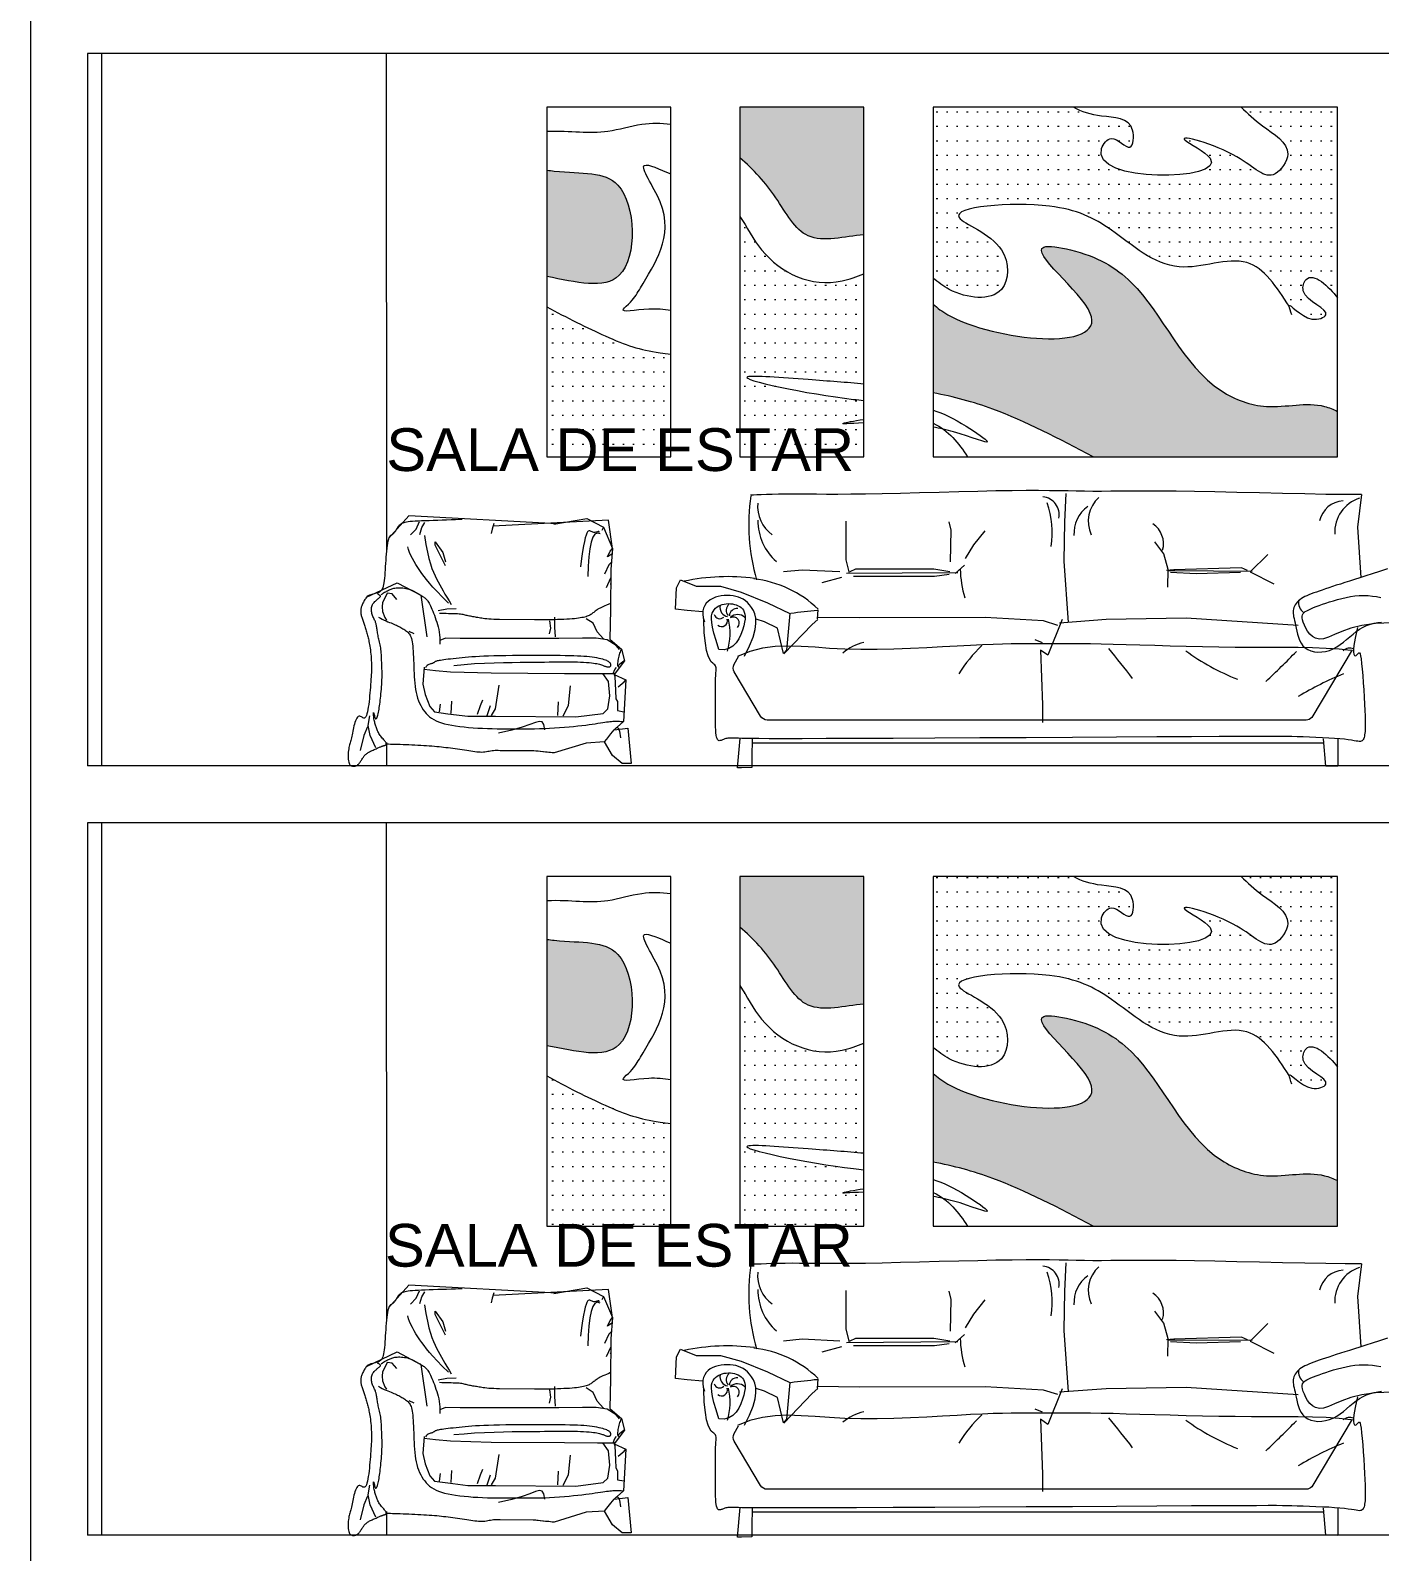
# Model space of a CAD drawing. Header units: metres. Extents: x -2 to 3328848, y -2 to 2725060.
# Drawn here: x 1663732.9 to 1663780.2, y 1363104.2 to 1363157.6 of the extents above; entities that cross this region are included whole.
import ezdxf

# ---------------------------------------------------------------- set-up
doc = ezdxf.new("R2010")
doc.units = ezdxf.units.M
doc.layers.get('0').update_dxf_attribs({"color": 253, "lineweight": 0})
doc.layers.add('8', color=253, linetype='Continuous', lineweight=0)
doc.layers.add('CYAN', color=253, linetype='Continuous', lineweight=0)
doc.styles.get("Standard").update_dxf_attribs({"font": 'arial.ttf'})

# ---------------------------------------------------------------- blocks, each defined once
blk = doc.blocks.new('A$C16C20323')
at = {"layer": '8'}
h = blk.add_hatch(dxfattribs=at)
h.set_pattern_fill('ACAD_ISO07W100,_I', color=256, scale=5, style=2)
h.set_pattern_definition([(180, (75748.876, -16613.22), (0, 25), [2.5, -15])])
edge = h.paths.add_edge_path()
edge.add_spline(control_points=[(3424.1, 1233.6), (3409.2, 1240.7), (3332.8, 1272.2), (3188.7, 1229.9), (2908.1, 1333.8), (2787.7, 1658.2), (2567.6, 1783.9), (2301.1, 1828.8), (2846.5, 1414.3), (2187.9, 1482.1), (2039.1, 1591.4), (2024.4, 1604.7)], knot_values=[7681.411536, 7681.411536, 7681.411536, 7681.411536, 7730.333959, 7930.471944, 8095.639295, 8584.239329, 8822.252447, 8915.511187, 9195.743885, 9688.790728, 9749.9931, 9749.9931, 9749.9931, 9749.9931], degree=3, periodic=0)
edge.add_line((2024.4, 1604.7), (2024.4, 1297.8))
edge.add_spline(control_points=[(2024.4, 1297.8), (2095.4, 1284.5), (2270.3, 1238.2), (2460.8, 1138.2), (2578.3, 1076.5)], knot_values=[0, 0, 0, 0, 238.239604, 621.942775, 621.942775, 621.942775, 621.942775], degree=3, periodic=0)
edge.add_line((2578.3, 1076.5), (3424.1, 1076.5))
edge.add_line((3424.1, 1076.5), (3424.1, 1233.6))
edge = h.paths.add_edge_path()
edge.add_spline(control_points=[(1356.1, 2110.9), (1402.7, 2071.5), (1487.9, 1976.2), (1576.9, 1798.8), (1718.5, 1839), (1784.9, 1844.7)], knot_values=[2122.531058, 2122.531058, 2122.531058, 2122.531058, 2291.073643, 2464.156657, 2654.935237, 2654.935237, 2654.935237, 2654.935237], degree=3, periodic=0)
edge.add_line((1784.9, 1844.7), (1784.9, 2286.3))
edge.add_line((1784.9, 2286.3), (1356.1, 2286.3))
edge.add_line((1356.1, 2286.3), (1356.1, 2110.9))
edge = h.paths.add_edge_path()
edge.add_spline(control_points=[(687.9, 1700), (789.4, 1682.1), (1005.3, 1618.7), (993.3, 2080), (804.7, 2054.7), (696.5, 2067.5), (687.9, 2068.7)], knot_values=[3818.452348, 3818.452348, 3818.452348, 3818.452348, 4073.349248, 4385.63446, 4610.650925, 4630.064469, 4630.064469, 4630.064469, 4630.064469], degree=3, periodic=0)
edge.add_line((687.9, 2068.7), (687.9, 1700))
h = blk.add_hatch(dxfattribs=at)
h.set_pattern_fill('ACAD_ISO07W100,_I', color=256, scale=10, style=2)
h.set_pattern_definition([(180, (75748.876, -16613.22), (0, 50), [5, -30])])
edge = h.paths.add_edge_path()
edge.add_spline(control_points=[(3090.8, 2286.3), (3113, 2264.6), (3164.9, 2213.7), (3285.7, 2149), (3190.3, 2011.6), (3090.6, 2136.2), (2803.6, 2211.9), (3174.7, 2032), (2507, 2020.2), (2645.8, 2203), (2713.2, 2114.1), (2728.5, 2250.4), (2606.2, 2250.3), (2538.5, 2269.8), (2509.9, 2286.3)], knot_values=[0, 0, 0, 0, 97.610779, 228.918247, 310.13105, 454.347741, 644.212084, 752.577621, 1129.994826, 1178.30579, 1248.190508, 1307.545254, 1425.4994, 1527.750201, 1527.750201, 1527.750201, 1527.750201], degree=3, periodic=0)
edge.add_line((2509.9, 2286.3), (2024.4, 2286.3))
edge.add_line((2024.4, 2286.3), (2024.4, 1695.6))
edge.add_spline(control_points=[(2024.4, 1695.6), (2041.1, 1680.6), (2112.8, 1626.9), (2287.2, 1607), (2291.2, 1830.2), (1969.8, 1933.3), (2444.9, 1971.2), (2647.3, 1870.9), (2853.4, 1680.4), (3122.7, 1805.2), (3213.7, 1664), (3256.8, 1597.3)], knot_values=[0, 0, 0, 0, 62.000415, 242.612696, 379.22077, 563.712816, 878.551957, 1108.792192, 1375.233916, 1609.998469, 1820.522377, 1820.522377, 1820.522377, 1820.522377], degree=3, periodic=0)
edge.add_spline(control_points=[(3256.8, 1597.3), (3256.4, 1611), (3318.2, 1532.5), (3428.7, 1579.6), (3287.6, 1618.6), (3323.3, 1732.9), (3394.7, 1665.4), (3424.1, 1626.6)], knot_values=[30.85821, 30.85821, 30.85821, 30.85821, 120.457773, 171.419042, 285.345152, 325.578433, 451.430491, 451.430491, 451.430491, 451.430491], degree=3, periodic=0)
edge.add_line((3424.1, 1626.6), (3424.1, 2286.3))
edge.add_line((3424.1, 2286.3), (3090.8, 2286.3))
edge = h.paths.add_edge_path()
edge.add_spline(control_points=[(1784.9, 1709.2), (1760.2, 1700.1), (1627.3, 1650.4), (1450.3, 1733.3), (1379.7, 1871.5), (1356.1, 1908.7)], knot_values=[6877.723656, 6877.723656, 6877.723656, 6877.723656, 6948.392646, 7246.618386, 7380.027865, 7380.027865, 7380.027865, 7380.027865], degree=3, periodic=0)
edge.add_line((1356.1, 1908.7), (1356.1, 1076.5))
edge.add_line((1356.1, 1076.5), (1784.9, 1076.5))
edge.add_line((1784.9, 1076.5), (1784.9, 1193.6))
edge.add_spline(control_points=[(1784.9, 1193.6), (1732.4, 1192), (1682.5, 1186.2), (1748.9, 1200.9), (1784.9, 1205.8)], knot_values=[2454.856752, 2454.856752, 2454.856752, 2454.856752, 2611.839141, 2718.165592, 2718.165592, 2718.165592, 2718.165592], degree=3, periodic=0)
edge.add_line((1784.9, 1205.8), (1784.9, 1271.5))
edge.add_spline(control_points=[(1784.9, 1271.5), (1773.2, 1272.6), (1610.5, 1289.3), (1217.5, 1372.7), (1580.7, 1344.3), (1726.2, 1333.5), (1784.9, 1328.3)], knot_values=[868.254604, 868.254604, 868.254604, 868.254604, 898.386956, 1272.72279, 1482.85031, 1645.919818, 1645.919818, 1645.919818, 1645.919818], degree=3, periodic=0)
edge.add_line((1784.9, 1328.3), (1784.9, 1709.2))
edge = h.paths.add_edge_path()
edge.add_spline(control_points=[(1116.6, 1431.3), (1103.8, 1432.8), (1014.2, 1445), (927.9, 1473.2), (753.5, 1559.2), (687.9, 1596)], knot_values=[4975.167544, 4975.167544, 4975.167544, 4975.167544, 5007.226869, 5206.401073, 5364.658561, 5364.658561, 5364.658561, 5364.658561], degree=3, periodic=0)
edge.add_line((687.9, 1596), (687.9, 1076.5))
edge.add_line((687.9, 1076.5), (1116.6, 1076.5))
edge.add_line((1116.6, 1076.5), (1116.6, 1431.3))
for p, q in [((2403.1, 432.6), (2377.1, 442.8)), ((3376.9, 85.7), (1398, 85.7))]:
    blk.add_line(p, q, dxfattribs=at)
for points in [[(2483.6, 949.1), (2479, 851.6), (2477.4, 715.5), (2491.5, 503.2)], [(1735.5, 673.7), (1723.1, 720.2), (1723.1, 853.2)], [(2085, 712.4), (2086.5, 822.2), (2080.3, 851.6)], [(263.8, 804.4), (268.9, 773.3), (274.1, 746.9), (279.3, 724.7), (284.6, 706.1), (290, 690.3), (295.4, 676.7), (300.8, 664.8), (306.2, 653.8), (311.6, 643.3), (317.1, 633), (322.8, 622.7), (328.8, 612.2), (335.1, 601.4), (341.8, 590.1), (349.1, 578), (357.1, 565.2)], [(868.3, 814.7), (868.4, 816.6), (867.5, 817.4), (865.7, 817.4), (863.2, 816.9), (860.3, 816.1), (857.1, 815.3), (853.7, 814.8), (850.4, 814.8), (847.3, 815.5), (844.3, 816.7), (841.5, 818.1), (838.9, 819.3), (836.3, 820), (833.7, 820), (831.2, 818.8), (828.6, 816.2), (826, 811.8), (823.3, 805.2), (820.4, 796), (817.5, 783.7), (814.4, 768), (811.1, 748.4), (807.6, 724.5), (803.9, 695.8)], [(871.7, 809.6), (861.8, 812.7), (853.4, 808.7), (846.5, 797.9), (841, 780.9), (836.6, 758.3), (833.3, 730.5), (831, 698.2), (829.3, 661.9)], [(2136.1, 724.8), (2165.5, 771.2), (2204.2, 820.7)], [(346.9, 570.3), (325.9, 591.5), (308.2, 609.8), (293.6, 625.7), (281.4, 639.4), (271.2, 651.6), (262.6, 662.6), (255, 673), (248.1, 683.1), (241.3, 693.4), (234.8, 703.8), (228.5, 714.4), (222.8, 724.9), (217.5, 735.3), (212.9, 745.6), (209.1, 755.7), (206.1, 765.4)], [(2836.6, 625.8), (2838.1, 686.1), (2822.6, 740.3), (2791.7, 782)], [(3183.3, 738.7), (3121.3, 678.4), (3203.4, 636.6)], [(1701.4, 678.4), (1571.4, 684.6), (1506.3, 678.4)], [(2082, 678.4), (2027.4, 687.5), (1756.3, 687.5), (1735.9, 678.4)], [(2100.5, 672.2), (2133, 701.6)], [(3112.7, 683), (3092.2, 692.1), (2857.3, 685.3), (2832.3, 683)], [(63.7, 590.1), (169.3, 640.7), (252.1, 597.3), (272.3, 452.8)], [(1707.6, 658.3), (1639.5, 639.7)], [(2109.8, 675.3), (1724.6, 672.2)], [(2079.7, 669.4), (2029.7, 662.5), (1749.5, 662.5)], [(3129.1, 679.9), (2861.3, 681.5), (2838.1, 681.5)], [(3087.7, 676.2), (2934.6, 671.6), (2845.9, 676.2)], [(1371.7, 386.8), (1389.4, 422.4), (1401.5, 452.7), (1408.5, 478.3), (1411.3, 499.8), (1410.7, 517.7), (1407.5, 532.5), (1402.4, 544.8), (1396.2, 555.2), (1389.6, 564.1), (1382.6, 571.7), (1375.3, 578), (1367.6, 583.3), (1359.5, 587.5), (1351, 590.9), (1342, 593.3), (1332.5, 595.1), (1322.5, 596.1), (1312.2, 596.5), (1301.7, 596.1), (1291.3, 594.9), (1281, 593), (1271.1, 590.2), (1261.8, 586.5), (1253.3, 581.8), (1245.7, 576.2), (1239.1, 569.5), (1233.9, 561.7), (1230.1, 552.9), (1228, 542.8), (1227.6, 531.4), (1229.2, 518.8), (1233, 504.8)], [(1283.2, 409.4), (1273.1, 440.3), (1265.8, 465.7), (1260.9, 486.4), (1258.1, 503), (1257.3, 516.1), (1258, 526.5), (1260.1, 534.7), (1263.1, 541.5), (1267, 547.3), (1271.6, 552.4), (1276.7, 556.7), (1282.4, 560.3), (1288.5, 563.2), (1295, 565.4), (1301.8, 566.9), (1308.7, 567.9), (1315.8, 568.2), (1322.9, 568), (1329.9, 567.2), (1336.7, 565.8), (1343.3, 563.8), (1349.5, 561.2), (1355.1, 558.1), (1360.2, 554.4), (1364.7, 550.1), (1368.3, 545.1), (1371.1, 539.3), (1373, 532.3), (1373.8, 524.2), (1373.5, 514.7), (1372, 503.8), (1369.3, 491.1), (1365.1, 476.8), (1359.4, 461.6), (1352, 446.6), (1342.8, 432.8), (1331.4, 421.2), (1317.8, 412.7), (1301.8, 408.5), (1283.2, 409.4)], [(1623.8, 515.8), (1626.9, 546.7)], [(1508.2, 394.2), (1605.8, 496.5), (1625.5, 513.7)], [(2456.4, 493), (2407, 508.2), (2204.2, 520.6), (1769.5, 519.1), (1624.3, 520.8)], [(2471.2, 513.5), (2421.9, 389.6), (2396.1, 407.7), (2403.5, 217.5), (2403.5, 157.4)], [(3287.9, 492.3), (2900, 517.5), (2622.9, 512.9), (2462.2, 501)], [(366.1, 354.5), (401.8, 357.9), (437.2, 360.5), (471.9, 362.3), (505.6, 363.6), (537.8, 364.4), (568, 364.9), (595.9, 365.2), (621.2, 365.4), (643.4, 365.6), (662.9, 365.9), (680.1, 366.2), (695.4, 366.5), (709.2, 366.7), (721.9, 366.9), (734, 367.1), (745.9, 367.1), (757.9, 367.1), (769.9, 366.9), (781.7, 366.7), (793.3, 366.3), (804.5, 365.9), (815.1, 365.4), (825, 364.8), (834, 364.1), (842, 363.3), (849.1, 362.5), (855.3, 361.6), (860.8, 360.7), (865.7, 359.7), (869.9, 358.7), (873.6, 357.7), (877, 356.6), (880, 355.5), (882.7, 354.5), (885.1, 353.4), (887.4, 352.4), (889.5, 351.5), (891.5, 350.7), (893.4, 350.1), (895.3, 349.6), (897.2, 349.2), (899, 349), (900.8, 349), (902.4, 349.2), (904, 349.5), (905.4, 350), (906.7, 350.7), (907.7, 351.5), (908.5, 352.4), (909.1, 353.4), (909.4, 354.6), (909.5, 355.9), (909.4, 357.2), (909, 358.6), (908.4, 360.1), (907.5, 361.6), (906.4, 363.1), (904.9, 364.6), (903.1, 366.2), (900.9, 367.7), (898.1, 369.3), (894.8, 370.9), (890.9, 372.4), (886.3, 374), (881, 375.6), (875, 377.1), (868.3, 378.6), (861, 380.1), (853.1, 381.5), (844.7, 382.7), (835.6, 383.9), (826.1, 384.9), (816.1, 385.7), (805.4, 386.5), (793.8, 387), (781, 387.5), (766.9, 387.9), (751.2, 388.1), (733.7, 388.4), (714.1, 388.5), (692.3, 388.6), (668.9, 388.7), (644.3, 388.7), (619.1, 388.7), (593.9, 388.6), (569.2, 388.4), (545.6, 388.1), (523.6, 387.8), (503.7, 387.3), (485.8, 386.7), (469.5, 386), (454.8, 385.3), (441.2, 384.5), (428.6, 383.6), (416.8, 382.6), (405.5, 381.6), (394.4, 380.6), (383.7, 379.6), (373.4, 378.5), (363.6, 377.5), (354.4, 376.5), (345.9, 375.5), (338.1, 374.5), (331.1, 373.6), (325.1, 372.8), (319.8, 372), (315.3, 371.3), (311.5, 370.6), (308.3, 369.8), (305.7, 369.1), (303.4, 368.3), (301.5, 367.5), (299.9, 366.6), (298.6, 365.7), (297.3, 364.7), (296.1, 363.8), (294.8, 362.9), (293.5, 362), (291.9, 361.3), (290.1, 360.6), (287.9, 360.1), (285.4, 359.6), (282.7, 358.8), (279.8, 357.7), (276.8, 356.1), (273.7, 353.8), (270.6, 350.7), (267.5, 346.5)], [(680.7, 131.6), (676.9, 149.5), (671.2, 158.7), (662.3, 160.8), (648.7, 157.4), (629.1, 150), (602.1, 140.3), (566.5, 129.8), (520.8, 120.1)], [(887.5, 89.5), (895.8, 99.6), (909.3, 117.6), (920.1, 131.4), (928.6, 139), (934.9, 138.3), (939.5, 127.4), (942.5, 104.2)], [(1398.2, 101), (1397, 36.3), (1396.6, 1.2), (1361.1, 0), (1347.3, 0), (1356.3, 102)], [(3425.3, 99.4), (3425.3, 40.2), (3425.3, 5.7), (3405.4, 6.1), (3383.8, 6.1), (3375.7, 100.6)]]:
    blk.add_lwpolyline(points, dxfattribs=at)
at = {"layer": '8', "elevation": -342.9}
for points in [[(216.2, 806.2), (234.9, 826.5), (246.8, 852)], [(248.4, 807.9), (255.2, 831.6), (265.4, 848.6)], [(504.7, 845.2), (497.9, 826.5), (494.5, 811.3)], [(883.6, 832.5), (878.5, 821.4)], [(336.7, 699.2), (301.1, 770.5), (301.1, 782.4), (328.2, 745), (336.7, 712.8)], [(913.5, 741), (912.5, 739.9), (897.2, 729.8), (907.4, 750.1), (915, 759.5)], [(911.1, 711.4), (902.3, 702.6), (887, 670.4)], [(893.8, 624.6), (908.9, 657.5)], [(907.4, 636.4), (908.8, 637.2)], [(169.1, 583), (151.9, 602), (135.6, 604.7), (126.6, 587.5), (119.3, 572.1), (117.5, 556.7), (119.3, 540.5), (127.5, 519.7), (132.9, 511.5)], [(311.3, 544.8), (341.8, 549.9), (374, 551.6)], [(908.5, 569.1), (902.7, 566.6), (894.7, 563.2), (887.9, 560.2), (882, 557.6), (876.8, 555.3), (872.4, 553.1), (868.4, 551), (864.7, 548.9), (861.3, 546.7), (858.2, 544.5), (855.2, 542.3), (852.4, 540.2), (849.8, 538.1), (847.2, 536), (844.6, 534.1), (842.1, 532.2), (839.4, 530.5), (836.7, 528.8), (833.8, 527.2), (830.6, 525.8), (827.2, 524.4), (823.4, 523.1), (819.2, 521.9), (814.5, 520.8), (809.3, 519.7), (803.5, 518.8), (797.2, 517.8), (790.4, 517), (782.9, 516.2), (774.8, 515.5), (766, 514.8), (756.5, 514.2), (746.5, 513.7), (736, 513.2), (725, 512.8), (713.8, 512.5), (702.3, 512.2), (690.8, 512.1), (679.2, 512), (667.7, 512.1), (656.4, 512.2), (645.3, 512.5), (523.8, 512.8), (513.7, 513.2), (504.1, 513.7), (495.2, 514.2), (487.2, 514.8), (480, 515.5), (473.5, 516.2), (467.8, 516.9), (462.6, 517.7), (457.8, 518.5), (453.3, 519.3), (449, 520), (444.7, 520.8), (440.5, 521.5), (436.2, 522.2), (431.9, 522.9), (427.7, 523.6), (423.6, 524.4), (419.5, 525.1), (415.6, 525.9), (411.9, 526.7), (408.4, 527.6), (405, 528.5), (401.5, 529.4), (397.7, 530.2), (393.7, 531), (389.2, 531.7), (384, 532.3), (378.1, 532.8), (371.4, 533.1), (364, 533.3), (356.1, 533.4), (347.9, 533.4), (339.7, 533.6), (331.5, 533.8), (323.7, 534.1), (316.4, 534.6)], [(104.8, 521.9), (111.6, 517.8), (118.3, 514.2), (124.8, 511.1), (131.1, 508.3), (137.2, 505.8), (143, 503.5), (148.5, 501.3), (153.7, 499.3), (158.5, 497.3), (163.1, 495.4), (167.3, 493.4), (171.3, 491.5), (175.1, 489.5), (178.8, 487.6), (182.3, 485.6), (185.8, 483.6), (189.2, 481.6), (192.6, 479.5), (195.8, 477.4), (199, 475.2), (202, 472.8), (204.9, 470.4), (207.6, 467.8), (210, 465.1), (212.3, 462.2), (214.3, 459.1), (216.1, 455.6), (217.8, 451.6), (219.2, 447.1), (220.5, 441.9), (221.7, 436), (222.6, 429.2), (223.5, 421.5), (224.3, 413), (224.9, 403.7), (225.5, 393.8), (226.1, 383.4), (226.5, 372.5), (227, 361.3), (227.4, 349.9), (227.9, 338.4), (228.4, 326.9), (229, 315.4), (229.7, 304), (230.7, 292.7), (231.9, 281.7), (233.5, 271), (235.4, 260.7), (237.8, 250.9), (240.6, 241.4), (243.8, 232.4), (247.3, 223.9), (251.2, 215.8), (255.5, 208.2), (260.1, 201), (265.1, 194.3), (270.3, 188), (276, 182.1), (282.1, 176.7), (288.8, 171.6), (296.2, 167), (304.3, 162.8), (313.2, 159), (323.1, 155.5), (334, 152.4), (345.8, 149.6), (358.5, 147.1), (372, 144.9), (386.2, 143), (401, 141.3), (416.4, 139.9), (432.2, 138.7), (448.4, 137.6), (465, 136.7), (481.9, 136.1), (499, 135.6), (516.3, 135.4), (644.6, 135.4), (662.1, 135.6), (679.7, 136.1), (697.3, 136.9), (714.7, 137.9), (731.8, 139.1), (748.6, 140.4), (764.8, 141.9), (780.4, 143.4), (795.3, 145), (809.2, 146.6), (822.1, 148.2), (834.1, 149.8), (845.1, 151.4), (855.3, 152.8), (864.6, 154.2), (873.2, 155.5), (881, 156.7), (888.2, 157.7), (894.7, 158.6), (900.6, 159.4), (906.1, 160), (911.1, 160.5), (915.8, 160.9), (920.1, 161.2), (924.2, 161.3), (928.2, 161.4), (932, 161.3), (935.8, 161.2), (939.5, 161), (943.3, 160.7), (947, 160.4), (950.7, 160), (952.6, 159.9)], [(697, 509.2), (700.4, 483.7), (695.3, 463.4)], [(717.4, 453.2), (715.7, 487.1), (715.7, 521.1)], [(883.6, 446.4), (861.6, 470.2), (848, 500.7), (824.2, 516)], [(228.8, 463.6), (211.6, 471.7)], [(946.5, 410.2), (945, 408), (943, 404.5), (941.3, 400.6), (939.6, 396.3), (938.1, 391.7), (936.7, 386.8), (935.5, 381.8), (934.5, 376.8), (933.6, 371.8), (932.9, 367), (932.3, 362.5), (932.1, 358.3), (932.6, 354.4), (934.4, 350.9), (937.9, 347.6), (938.9, 347.1)], [(956.6, 370.6), (950.8, 366.8), (945, 362.5), (939.1, 357.5), (933, 351.7)], [(262.6, 347.9), (258.9, 289.8), (266.3, 254), (282.4, 211.9), (298.5, 193.4), (345.5, 187.2), (414.7, 178.5), (509.9, 178.5), (787.7, 176.1), (882.9, 188.4), (899, 204.5), (905.2, 249), (901.5, 298.5), (880.9, 325.9)], [(263, 341.9), (301.9, 337.3), (354.6, 332.7), (494.5, 328.2), (748.6, 327), (863.2, 325.9), (917.1, 325.9), (922.8, 340.8), (928.5, 347.6)], [(918.2, 329.6), (923.1, 316), (925.6, 267.8), (926.9, 239.3), (931.8, 229.4), (931.8, 198.5), (954.6, 194.3)], [(496.3, 181), (509.9, 204.5), (522.3, 286.1)], [(744.4, 179.8), (763, 215.6), (769.2, 283.7)], [(934.3, 280.1), (955.3, 297.4), (961, 304.5)], [(315.8, 193.4), (319.5, 220.6)], [(356.6, 188.4), (359.1, 230.5)], [(448.1, 186), (458, 215.6), (466.6, 235.4)], [(481.5, 181), (492.6, 215.6)], [(725.9, 181), (728.4, 228)], [(95.8, 68.9), (76.8, 111.6), (68.9, 146.4), (75.2, 179.5)], [(67.3, 141.6), (54.7, 111.6), (42, 59.5)]]:
    blk.add_lwpolyline(points, dxfattribs=at)
at = {"layer": '8'}
blk.add_lwpolyline([(3474.8, 408.3), (3334.9, 174.1, -0.209386), (3315.3, 165.5), (1450.3, 165.5, -0.26484), (1427.2, 178.6), (1336.4, 331.8, -0.266127), (1336, 358.4), (1350.9, 385.5)], format="xyb", dxfattribs=at)
for centre, radius, start, end in [((1536.1, 904.3), 119, 174.0901, 235.0209), ((2398.2, 875.9), 62.4, 349.0679, 84.1233), ((2111.9, 811.5), 324.5, 351.9927, 18.8969), ((2626.9, 811.1), 115.1, 125.6967, 183.34), ((2672.6, 853.3), 111.1, 132.2007, 204.7532), ((3447.9, 836), 87.8, 93.0583, 167.8196), ((3537.6, 815.8), 123.2, 107.51, 183.0556), ((1607.8, 856.4), 190, 179.8477, 228.6431), ((2740.1, 775.8), 81.7, 344.1138, 57.0292), ((2459.4, 690.9), 340.8, 180.5226, 197.4372), ((1365, 282.3), 373.3, 45.6178, 83.9632), ((3331.3, 571.3), 42.2, 167.8641, 235.2821), ((1285.9, 535.5), 19.5, 195.1687, 315.3674), ((1318, 554.3), 31.1, 167.0395, 261.5781), ((1336.1, 545), 27.6, 131.7065, 220.6591), ((1345.5, 525.1), 26.1, 83.0752, 177.8029), ((1347.3, 494.3), 36.2, 45.5351, 132.491), ((1851.8, -1816.7), 2372.5, 95.512, 97.7422), ((1292.3, 509), 20.3, 229.5753, 17.0629), ((1113.7, 466.2), 208.1, 342.6797, 13.538), ((1332.3, 500.5), 21.4, 316.3413, 118.8414), ((1822.7, 266.3), 171.6, 102.8109, 130.2816), ((2532.1, 68.7), 490.7, 133.7272, 148.5407), ((-1019.7, -2561.2), 4710.3, 37.5448, 39.1533), ((3387.6, 1081.5), 834.7, 234.1332, 248.1854), ((51.3, 3581), 4532, 313.5949, 315.4645), ((3466.4, 380.3), 34, 67.5363, 132.5466), ((3850.6, -683.3), 1086.8, 111.9379, 121.1546)]:
    blk.add_arc(centre, radius, start, end, dxfattribs=at)
for points, knots in [([(3090.8, 2286.3), (3113, 2264.6), (3164.9, 2213.7), (3285.7, 2149), (3190.3, 2011.6), (3090.6, 2136.2), (2803.6, 2211.9), (3174.7, 2032), (2507, 2020.2), (2645.8, 2203), (2713.2, 2114.1), (2728.5, 2250.4), (2606.2, 2250.3), (2538.5, 2269.8), (2509.9, 2286.3)], [0, 0, 0, 0, 97.610779, 228.918247, 310.13105, 454.347741, 644.212084, 752.577621, 1129.994826, 1178.30579, 1248.190508, 1307.545254, 1425.4994, 1527.750201, 1527.750201, 1527.750201, 1527.750201]), ([(1116.6, 2226.2), (1083.4, 2231.1), (1009.9, 2231.9), (866.5, 2184.9), (773.2, 2205.3), (687.9, 2202.3)], [2914.162688, 2914.162688, 2914.162688, 2914.162688, 3014.988463, 3134.655123, 3345.852676, 3345.852676, 3345.852676, 3345.852676]), ([(1784.9, 1844.7), (1718.5, 1839), (1576.9, 1798.8), (1487.9, 1976.2), (1402.7, 2071.5), (1356.1, 2110.9)], [2122.531058, 2122.531058, 2122.531058, 2122.531058, 2313.309638, 2486.392652, 2654.935237, 2654.935237, 2654.935237, 2654.935237]), ([(687.9, 2068.7), (696.5, 2067.5), (804.7, 2054.7), (993.3, 2080), (1005.3, 1618.7), (789.4, 1682.1), (687.9, 1700)], [3818.452348, 3818.452348, 3818.452348, 3818.452348, 3837.865891, 4062.882356, 4375.167568, 4630.064469, 4630.064469, 4630.064469, 4630.064469]), ([(1116.6, 1582.8), (1092.3, 1586.9), (1020.9, 1592), (925.6, 1568.9), (988.3, 1618.9), (1045.9, 1727.1), (1161.8, 1875.5), (976.9, 2119.8), (1078.9, 2071.3), (1116.6, 2055.9)], [5816.762516, 5816.762516, 5816.762516, 5816.762516, 5865.710968, 5953.576514, 5988.084329, 6047.648623, 6353.004732, 6490.751742, 6585.962408, 6585.962408, 6585.962408, 6585.962408]), ([(3256.8, 1597.3), (3213.7, 1664), (3122.7, 1805.2), (2853.4, 1680.4), (2647.3, 1870.9), (2444.9, 1971.2), (1969.8, 1933.3), (2291.2, 1830.2), (2287.2, 1607), (2112.8, 1626.9), (2041.1, 1680.6), (2024.4, 1695.6)], [0, 0, 0, 0, 210.523908, 445.288461, 711.730185, 941.970421, 1256.809561, 1441.301608, 1577.909681, 1758.521962, 1820.522377, 1820.522377, 1820.522377, 1820.522377]), ([(1356.1, 1908.7), (1379.7, 1871.5), (1450.3, 1733.3), (1627.3, 1650.4), (1760.2, 1700.1), (1784.9, 1709.2)], [6877.723656, 6877.723656, 6877.723656, 6877.723656, 7011.133134, 7309.358875, 7380.027865, 7380.027865, 7380.027865, 7380.027865]), ([(2024.4, 1604.7), (2039.1, 1591.4), (2187.9, 1482.1), (2846.5, 1414.3), (2301.1, 1828.8), (2567.6, 1783.9), (2787.7, 1658.2), (2908.1, 1333.8), (3188.7, 1229.9), (3332.8, 1272.2), (3409.2, 1240.7), (3424.1, 1233.6)], [7681.411536, 7681.411536, 7681.411536, 7681.411536, 7742.613909, 8235.660752, 8515.89345, 8609.15219, 8847.165308, 9335.765342, 9500.932693, 9701.070677, 9749.9931, 9749.9931, 9749.9931, 9749.9931]), ([(3266.5, 1568), (3261.7, 1580.3), (3242.9, 1628.2), (3318.2, 1532.5), (3428.7, 1579.6), (3287.6, 1618.6), (3323.3, 1732.9), (3394.7, 1665.4), (3424.1, 1626.6)], [0, 0, 0, 0, 30.85821, 120.457773, 171.419042, 285.345152, 325.578433, 451.430491, 451.430491, 451.430491, 451.430491]), ([(687.9, 1596), (753.5, 1559.2), (927.9, 1473.2), (1014.2, 1445), (1103.8, 1432.8), (1116.6, 1431.3)], [4975.167544, 4975.167544, 4975.167544, 4975.167544, 5133.425032, 5332.599236, 5364.658561, 5364.658561, 5364.658561, 5364.658561]), ([(1784.9, 1328.3), (1726.2, 1333.5), (1580.7, 1344.3), (1217.5, 1372.7), (1610.5, 1289.3), (1773.2, 1272.6), (1784.9, 1271.5)], [868.254604, 868.254604, 868.254604, 868.254604, 1031.324112, 1241.451632, 1615.787466, 1645.919818, 1645.919818, 1645.919818, 1645.919818]), ([(2578.3, 1076.5), (2460.8, 1138.2), (2270.3, 1238.2), (2095.4, 1284.5), (2024.4, 1297.8)], [0, 0, 0, 0, 383.703171, 621.942775, 621.942775, 621.942775, 621.942775]), ([(2024.4, 1238.1), (2059.1, 1226.5), (2124.5, 1195.7), (2259.6, 1100.4), (2134.1, 1155.8), (2048, 1174.8), (2024.4, 1179)], [1900.322983, 1900.322983, 1900.322983, 1900.322983, 2017.151877, 2107.934859, 2229.965231, 2276.241002, 2276.241002, 2276.241002, 2276.241002]), ([(1784.9, 1193.6), (1732.4, 1192), (1682.5, 1186.2), (1748.9, 1200.9), (1784.9, 1205.8)], [2454.856752, 2454.856752, 2454.856752, 2454.856752, 2611.839141, 2718.165592, 2718.165592, 2718.165592, 2718.165592])]:
    blk.add_open_spline(points, degree=3, knots=knots, dxfattribs=at)
blk.add_open_spline([(2024.4, 1192.3), (2079.8, 1169), (2111.8, 1122.7), (2143.8, 1076.5)], degree=3, dxfattribs=at)
at = {"layer": 'CYAN'}
for points in [[(1116.6, 2286.3), (687.9, 2286.3), (687.9, 1076.5), (1116.6, 1076.5)], [(1784.9, 2286.3), (1356.1, 2286.3), (1356.1, 1076.5), (1784.9, 1076.5)], [(3424.1, 2286.3), (2024.4, 2286.3), (2024.4, 1076.5), (3424.1, 1076.5)]]:
    blk.add_lwpolyline(points, close=True, dxfattribs=at)
for points in [[(3506.9, 946.2), (3450, 945.9), (3383.8, 946.5), (3310.9, 947.8), (3233.5, 949.4), (3154.2, 951.3), (3075.5, 953.2), (2999.6, 955), (2929.1, 956.4), (2865.9, 957.2), (2809.7, 957.6), (2759.7, 957.7), (2715.3, 957.5), (2675.5, 957.3), (2639.7, 957), (2607.1, 956.7), (2576.9, 956.7), (2548.2, 957), (2520.1, 957.5), (2491.3, 958.1), (2460.7, 958.7), (2427.2, 959.2), (2389.5, 959.5), (2346.7, 959.5), (2297.5, 959), (2241.3, 958.1), (2179.4, 956.7), (2113.7, 955.1), (2045.9, 953.3), (1977.9, 951.5), (1911.5, 949.8), (1848.6, 948.4), (1790.9, 947.3), (1739.8, 946.7), (1695.1, 946.4), (1655.7, 946.5), (1621.1, 946.7), (1590.3, 947), (1562.5, 947.3), (1537, 947.5), (1512.9, 947.4), (1489.6, 947), (1467.6, 946.4), (1447.3, 945.7), (1429.4, 945), (1414.5, 944.5), (1403.1, 944.1), (1395.7, 944.2), (1393.1, 944.7)], [(3506.9, 946.2), (3493.4, 832.6), (3504.6, 658.7)], [(394.6, 859.3), (385.8, 859), (371.1, 858.5), (356.2, 857.9), (340.8, 857.4), (325.4, 856.9), (309.9, 856.4), (294.8, 855.8), (280.2, 855.3), (266.4, 854.8), (253.5, 854.3), (241.8, 853.7), (231.6, 853.2), (222.6, 852.7), (214.8, 852), (208, 851.3), (202.2, 850.5), (197.2, 849.4), (192.8, 848.2), (188.9, 846.8), (185.4, 845.1), (182.3, 843.2), (179.5, 841), (176.9, 838.7), (174.6, 836.2), (172.5, 833.5), (170.5, 830.8), (168.7, 828), (166.9, 825.1), (165.1, 822.2), (163.4, 819.3), (161.7, 816.6), (160, 814.1), (158.2, 811.8), (156.4, 809.8), (154.6, 808.2), (152.7, 806.9), (150.7, 805.9), (148.7, 804.8), (146.7, 803.5), (144.7, 801.7), (142.9, 799.1), (141, 795.7), (139.4, 791), (137.8, 785), (136.4, 777.7), (135.1, 769.4), (133.9, 760.2), (132.8, 750.3), (131.9, 739.9), (131, 729.2), (130.1, 718.2), (129.4, 707.2), (128.7, 696.4), (128, 685.8), (127.3, 675.6), (126.5, 665.9), (125.7, 656.7), (124.9, 648.4), (123.9, 640.8), (122.8, 634.2), (121.4, 628.5), (119.8, 623.5), (117.8, 619.1), (115.3, 615.2), (112.3, 611.7), (108.7, 608.4), (104.4, 605.3)], [(723.3, 844), (210.5, 872.3), (140.2, 793.3)], [(915, 759.5), (900.8, 856.9), (501.3, 835.9)], [(711.4, 843.1), (826.1, 862.7), (883.6, 832.5), (915, 759.5), (909.1, 686.5), (908.4, 548), (905.7, 444.7), (946.4, 410.3), (956.6, 370.6), (920.7, 322.8), (961, 304.5), (952.6, 159.9), (920.1, 131.4), (967.9, 136.8), (979.3, 14.9), (948.1, 14.9), (914.9, 42.7), (887.5, 89.5), (823.2, 85.8), (713.3, 51.6), (639.8, 59.1)], [(3596.6, 688.9), (3569.1, 679.7), (3544.2, 671.5), (3521.7, 664.2), (3501.2, 657.6), (3482.5, 651.6), (3465.2, 646.2), (3449.2, 641.1), (3434.1, 636.2), (3419.9, 631.7), (3406.6, 627.3), (3394, 623.1), (3382.2, 619.2), (3371.1, 615.4), (3360.7, 611.8), (3350.9, 608.4), (3341.8, 605.1), (3333.3, 601.9), (3325.3, 598.8), (3317.9, 595.6), (3311.1, 592.4), (3304.7, 589.1), (3299, 585.5), (3293.7, 581.8), (3288.9, 577.7), (3284.6, 573.4), (3280.9, 568.9), (3277.7, 564.2), (3275, 559.4), (3272.9, 554.5), (3271.4, 549.5), (3270.5, 544.5), (3270.2, 539.4), (3270.5, 534.3), (3271.2, 528.9), (3272.2, 523.2), (3273.6, 516.9), (3275.3, 509.9), (3277.1, 502.2), (3279, 493.5), (3280.9, 483.9), (3283.1, 473.5), (3285.7, 462.8), (3288.9, 452), (3293, 441.5), (3298.1, 431.6), (3304.4, 422.7), (3312.2, 415.1), (3321.5, 409), (3332.2, 404.6), (3343.9, 401.8), (3356.4, 400.6), (3369.5, 401), (3382.7, 403), (3395.9, 406.6), (3408.8, 411.8), (3421.1, 418.4), (3432.8, 426.3), (3444.3, 435), (3455.4, 444.3), (3466.5, 453.8), (3477.7, 463.1), (3489, 472), (3500.6, 480), (3512.6, 486.9), (3524.9, 492.6), (3537.6, 497.2), (3550.4, 500.7), (3563.3, 503.2), (3576.2, 504.5)], [(1227.2, 539.5), (1172.9, 544.4), (1133.4, 549.4), (1135.9, 623.3), (1150.7, 650.4), (1205, 628.2), (1288.8, 628.2), (1360.4, 608.5), (1451.6, 571.6), (1528.1, 534.6), (1516.8, 407.6), (1507, 395.3), (1486.2, 482.8), (1441.1, 504.8), (1411.8, 514.8)], [(104.4, 605.3), (93.8, 603.3), (85.4, 601.2), (78.6, 599.2), (73.4, 597), (69.3, 594.8), (66.2, 592.5), (63.7, 590.1), (61.6, 587.6), (59.6, 584.9), (57.8, 582.1), (56, 579.2), (54.3, 576.2), (52.8, 573.2), (51.3, 570.2), (50, 567.1), (48.7, 564.2), (47.6, 561.2), (46.5, 558.4), (45.6, 555.5), (44.8, 552.8), (44.2, 550), (43.7, 547.2), (43.4, 544.4), (43.4, 541.6), (43.4, 538.8), (43.7, 535.9), (44.2, 533), (44.8, 530), (45.5, 527), (46.4, 524), (47.3, 520.9), (48.4, 517.7), (49.5, 514.4), (50.6, 511.1), (51.8, 507.7), (53.1, 504.3), (54.3, 500.7), (55.5, 497.2), (56.8, 493.5), (58, 489.8), (59.2, 486), (60.4, 482.1), (61.5, 478.2), (62.6, 474.3), (63.7, 470.3), (64.8, 466.3), (65.9, 462.3), (67, 458.3), (68, 454.3), (69.1, 450.2), (70.2, 446), (71.2, 441.5), (72.2, 436.9), (73.2, 431.9), (74.2, 426.6), (75.2, 420.8), (76.1, 414.5), (77, 407.8), (77.8, 400.8), (78.5, 393.6), (79.2, 386.2), (79.8, 378.8), (80.2, 371.5), (80.5, 364.3), (80.7, 357.3), (80.8, 350.4), (80.8, 343.5), (80.6, 336.6), (80.4, 329.6), (80, 322.2), (79.6, 314.5), (79.1, 306.3), (78.5, 297.6), (77.9, 288.4), (77.2, 278.9), (76.4, 269.1), (75.5, 259.1), (74.5, 249), (73.5, 239), (72.3, 229.1), (71.1, 219.5), (69.7, 210.2), (68.2, 201.6), (66.6, 193.7), (64.9, 186.9), (63, 181.1), (60.9, 176.7), (58.7, 173.8), (56.4, 172.4), (53.9, 172.4), (51.3, 173.3), (48.6, 174.8), (45.8, 176.4), (43.1, 177.9), (40.3, 178.8), (37.6, 178.7), (35, 177.5), (32.4, 175), (30, 171.6), (27.6, 167.3), (25.4, 162.3), (23.4, 156.8), (21.5, 151), (19.8, 144.8), (18.2, 138.7), (16.9, 132.5), (15.7, 126.3), (14.6, 120.4), (13.5, 114.6), (12.5, 109), (11.5, 103.9), (10.5, 99.1), (9.4, 94.7), (8.2, 90.7), (7.1, 86.9), (5.9, 83.1), (4.8, 79.3), (3.7, 75.2), (2.7, 70.8), (1.9, 65.8), (1.1, 60.3), (0.6, 54.3), (0.2, 48.1), (0, 41.8), (0.1, 35.6), (0.4, 29.8), (1, 24.4), (1.9, 19.7), (3.1, 15.8), (4.6, 12.7), (6.4, 10.3), (8.4, 8.6), (10.5, 7.3), (12.7, 6.5), (15, 6), (17.3, 5.7), (19.5, 5.7), (21.7, 5.8), (23.9, 6.2), (26.1, 6.7), (28.1, 7.4), (30.2, 8.4), (32.1, 9.6), (34.1, 11.1), (35.9, 12.8), (37.7, 14.8), (39.4, 17), (41.1, 19.3), (42.8, 21.7), (44.4, 24.2), (46, 26.8), (47.6, 29.3), (49.3, 31.9), (50.9, 34.4), (52.6, 36.8), (54.3, 39.1), (56, 41.4), (57.9, 43.6), (59.9, 45.6), (62, 47.6), (64.2, 49.4), (66.5, 51.1), (69, 52.7), (71.6, 54.2), (74.4, 55.7), (77.2, 57.2), (80.3, 58.6), (83.4, 60.1), (86.7, 61.6), (90, 63.1), (93.4, 64.6), (96.8, 66), (100, 67.5), (103.2, 68.8), (106.1, 70), (108.8, 71.2), (111.2, 72.2), (113.3, 73.1), (115.3, 73.9), (117, 74.5), (118.5, 75.1), (120, 75.7), (121.4, 76.1), (122.7, 76.5), (124.1, 76.9), (125.4, 77.3), (126.7, 77.7), (127.8, 78.1), (128.9, 78.6), (129.9, 79.1), (130.7, 79.7), (131.3, 80.5), (131.8, 81.4), (132, 82.4), (131.9, 83.6), (131.6, 84.9), (131.1, 86.4), (130.2, 88.2), (129, 90.1), (127.4, 92.3), (125.5, 94.7), (123.3, 97.3), (120.9, 100), (118.3, 103), (115.7, 106), (113.2, 109.1), (110.7, 112.3), (108.4, 115.5), (106.4, 118.7), (104.6, 122), (103.1, 125.2), (101.6, 128.4), (100.4, 131.6), (99.2, 134.8), (98.1, 138.1), (97, 141.3), (95.9, 144.5), (94.9, 147.7), (93.8, 151), (92.8, 154.4), (91.9, 157.9), (91, 161.5), (90.2, 165.2), (89.5, 169.2), (88.9, 173.3), (88.4, 177.3), (88, 181.2), (87.7, 184.8), (87.6, 187.7), (87.6, 189.8), (87.7, 190.9), (88.1, 190.9), (88.5, 189.6), (89.2, 187.2), (89.9, 184.1), (90.8, 180.6), (91.8, 177.1), (92.9, 173.9), (94, 171.4), (95.2, 169.8), (96.4, 169.5), (97.7, 170.3), (98.9, 172.2), (100.2, 175), (101.4, 178.5), (102.6, 182.7), (103.8, 187.3), (104.9, 192.3), (105.9, 197.5), (106.9, 202.9), (107.8, 208.5), (108.7, 214.4), (109.6, 220.6), (110.4, 227.1), (111.2, 233.8), (112, 240.9), (112.8, 248.3), (113.6, 256), (114.3, 263.9), (115, 271.9), (115.7, 280.1), (116.2, 288.3), (116.7, 296.4), (117, 304.5), (117.2, 312.5), (117.3, 320.4), (117.3, 328.1), (117.2, 335.7), (117, 343.1), (116.8, 350.4), (116.6, 357.6), (116.3, 364.6), (116, 371.5), (115.7, 378.3), (115.4, 384.9), (115, 391.3), (114.6, 397.5), (114.1, 403.6), (113.5, 409.4), (112.7, 415), (111.9, 420.4), (110.9, 425.6), (109.8, 430.6), (108.7, 435.4), (107.6, 440.1), (106.5, 444.7), (105.5, 449.2), (104.5, 453.7), (103.6, 458.1), (102.8, 462.4), (102.1, 466.7), (101.4, 470.8), (100.8, 474.8), (100.2, 478.7), (99.7, 482.4), (99.1, 485.8), (98.6, 489.1), (98, 492.1), (97.4, 495), (96.8, 497.8), (96, 500.5), (95.2, 503.2), (94.2, 506), (93.1, 508.7), (91.8, 511.6), (90.4, 514.6), (88.9, 517.6), (87.4, 520.8), (86, 524), (84.6, 527.3), (83.4, 530.7), (82.3, 534.1), (81.5, 537.6), (80.9, 541.2), (80.6, 544.7), (80.5, 548.3), (80.7, 551.8), (81.2, 555.2), (82, 558.5), (83, 561.7), (84.4, 564.7), (86, 567.5), (87.8, 570.2), (89.8, 572.7), (92, 575.1), (94.2, 577.3), (96.5, 579.4), (98.8, 581.3), (101, 583.1), (103.2, 584.8), (105.2, 586.4), (107.1, 587.8), (108.8, 589.2), (110.1, 590.5), (111.2, 591.7), (111.8, 592.8), (112.1, 593.8), (111.9, 594.8), (111.3, 595.8), (110.2, 596.9), (108.7, 598), (106.7, 599.2), (104.2, 600.5), (101.3, 602.1)], [(114, 599.8), (118.5, 602.6), (122.6, 605.2), (126.4, 607.5), (130, 609.6), (133.3, 611.4), (136.5, 613.1), (139.6, 614.6), (142.6, 616), (145.6, 617.3), (148.7, 618.6), (151.8, 619.7), (155.1, 620.6), (158.5, 621.5), (162.1, 622.2), (166, 622.7), (170.1, 623.1), (174.6, 623.3), (179.3, 623.3), (184.2, 623.1), (189.3, 622.7), (194.5, 622), (199.7, 621.1), (204.9, 619.9), (210, 618.5), (215.1, 616.8), (219.9, 614.9), (224.7, 612.7), (229.2, 610.5), (233.6, 608.2), (237.7, 605.8), (241.7, 603.5), (245.4, 601.3), (248.8, 599.2), (252.1, 597.3), (255.1, 595.4), (257.9, 593.5), (260.6, 591.7), (263.1, 589.9), (265.5, 588), (267.7, 586), (269.9, 584), (272, 581.7), (274.1, 579.2), (276.2, 576.4), (278.3, 573.2), (280.5, 569.5), (282.7, 565.3), (285.1, 560.4), (287.6, 555), (290.2, 548.9), (292.9, 542.3), (295.7, 535.2), (298.4, 527.8), (301.2, 520), (303.9, 512.1), (306.5, 504), (309, 495.8), (311.3, 487.5), (313.4, 478.8), (315.1, 469.8), (316.4, 460.3), (317.1, 450.3), (317.3, 439.5), (316.8, 427.9)], [(3613.1, 502), (3555.6, 499.6), (3508.2, 492.7), (3469.6, 483), (3438.4, 472.1), (3413.3, 461.3), (3392.9, 452.4), (3375.9, 446.7), (3361.1, 445.5), (3348.3, 448.3), (3337.3, 454.4), (3328.1, 462.8), (3320.4, 472.8), (3314.2, 483.6), (3309.3, 494.3), (3305.7, 504.2), (3303.3, 512.6), (3302, 519.5), (3301.8, 525.2), (3302.8, 530), (3304.9, 534), (3308.1, 537.5), (3312.4, 540.7), (3317.9, 543.9), (3324.4, 547.2), (3332, 550.7), (3340.7, 554.3), (3350.2, 558.1), (3360.7, 562), (3372, 566), (3384, 570.1), (3396.8, 574.3), (3410.2, 578.4), (3424.2, 582.5), (3438.6, 586.3), (3453.4, 589.7), (3468.5, 592.6), (3483.8, 594.8), (3499.2, 596.2), (3514.6, 596.6), (3529.8, 596), (3544.8, 594.6), (3559.5, 592.4), (3573.7, 589.9)], [(3493.4, 485.1), (3486.1, 454.2), (3481.6, 430.4), (3479.5, 412.8), (3479.3, 400.5), (3480.5, 392.8), (3482.8, 388.9), (3485.6, 387.9), (3488.6, 388.9), (3491.3, 391.2), (3493.8, 394), (3496.1, 396.5), (3498.1, 397.9), (3500.1, 397.5), (3501.9, 394.3), (3503.7, 387.7), (3505.5, 376.8), (3507.4, 361.2), (3509.3, 341.6), (3511.2, 319.1), (3512.9, 294.7), (3514.6, 269.4), (3516.1, 244.3), (3517.4, 220.5), (3518.4, 198.9), (3519.2, 180.4), (3519.6, 164.9), (3519.8, 152), (3519.8, 141.4), (3519.6, 132.6), (3519.2, 125.4), (3518.6, 119.4), (3517.9, 114.1), (3517.1, 109.5), (3516.1, 105.2), (3514.8, 101.5), (3513.3, 98.4), (3511.4, 95.8), (3509.1, 93.8), (3506.4, 92.3), (3503.1, 91.6), (3499.2, 91.4), (3494.5, 91.8), (3488.6, 92.7), (3481.3, 93.9), (3472.3, 95.3), (3461.4, 96.9), (3448.1, 98.6), (3432.4, 100.2), (3414, 101.6), (3393.5, 103), (3371.6, 104.1), (3349, 105.2), (3326.5, 106.1), (3304.7, 106.8), (3284.4, 107.5), (3266.3, 108), (3250.3, 108.4), (3233.7, 108.7), (3212.8, 108.8), (3184, 108.9), (3143.9, 108.7), (3088.7, 108.5), (3015, 108.1), (2919.2, 107.6), (2799.2, 106.9), (2659.7, 106.1), (2506.9, 105.2), (2346.9, 104.3), (2185.9, 103.5), (2030.2, 102.7), (1885.9, 102), (1759.2, 101.4), (1654.8, 101), (1571.5, 100.8), (1506.6, 100.8), (1457.3, 100.8), (1420.9, 101), (1394.8, 101.2), (1376.2, 101.5), (1362.3, 101.8), (1351, 102.1), (1341.5, 102.4), (1333.6, 102.6), (1327.1, 102.7), (1321.8, 102.8), (1317.3, 102.6), (1313.5, 102.3), (1310.1, 101.8), (1307, 101.1), (1304, 100.2), (1301.2, 99.2), (1298.5, 98.1), (1295.9, 97.1), (1293.5, 96), (1291.1, 95.1), (1288.7, 94.4), (1286.5, 94), (1284.2, 93.9), (1282.1, 94.5), (1280.1, 95.8), (1278.3, 98.1), (1276.6, 101.6), (1275.2, 106.5), (1273.9, 112.9), (1273, 121), (1272.3, 130.6), (1271.8, 141.6), (1271.4, 153.8), (1271.2, 167), (1271.1, 181), (1271.1, 195.6), (1271.1, 210.7), (1271.1, 226), (1271.1, 241.4), (1271.1, 256.5), (1271.2, 271.2), (1271.4, 285.1), (1271.6, 298), (1271.9, 309.7), (1272.3, 320), (1272.8, 328.5), (1273.2, 335.6), (1273.5, 341.4), (1273.4, 346.1), (1272.7, 350), (1271.4, 353.4), (1269.3, 356.3), (1266.1, 359.2), (1261.9, 362.3), (1256.9, 367.1), (1251.5, 374.9), (1246, 387.3), (1240.7, 405.7), (1236.2, 431.7), (1232.7, 466.7), (1230.5, 512.2)], [(3470.4, 406.1), (3429.4, 410.5), (3385, 413.4), (3337.7, 415.3), (3287.8, 416.2), (3235.7, 416.6), (3181.9, 416.6), (3126.6, 416.7), (3070.3, 416.9), (3013.4, 417.5), (2956.5, 418.6), (2900.2, 419.9), (2845, 421.4), (2791.5, 423), (2740.4, 424.6), (2692.1, 426), (2647.4, 427.2), (2606.5, 428.1), (2569.3, 428.6), (2535.3, 429), (2504, 429.1), (2475, 429.2), (2447.8, 429.1), (2421.9, 429.1), (2397, 429), (2372.6, 429.1), (2347.8, 429.1), (2322.1, 429), (2294.7, 428.7), (2264.9, 428.2), (2231.9, 427.2), (2195.1, 425.8), (2153.7, 423.8), (2107.2, 421.2), (2056.4, 418.3), (2002.4, 415.3), (1946.1, 412.6), (1888.6, 410.4), (1830.9, 409.1), (1773.9, 409.1), (1718.8, 410.5), (1666.3, 413.5), (1616.3, 417.1), (1568.4, 420.1), (1522.2, 421.4), (1477.4, 419.8), (1433.5, 414.1), (1390.3, 403.1), (1347.2, 385.7)], [(713.3, 51.6), (706.4, 52.2), (694.3, 53.4), (683.6, 54.5), (674, 55.5), (665.4, 56.5), (657.4, 57.4), (649.9, 58.2), (643, 58.8), (525.7, 59.3), (519.6, 59.6), (513.8, 59.7), (508.3, 59.6), (503.1, 59.2), (498, 58.6), (493, 57.8), (488.1, 57), (483.2, 56.1), (478.3, 55.2), (473.3, 54.5), (468.1, 53.9), (462.7, 53.6), (457.1, 53.7), (451.2, 54.1), (445, 54.7), (438.6, 55.6), (431.9, 56.6), (425, 57.7), (417.8, 58.9), (410.4, 60.1), (402.7, 61.3), (394.8, 62.5), (386.8, 63.6), (378.6, 64.8), (370.4, 65.8), (362.2, 66.9), (354.1, 67.9), (346.1, 68.8), (338.2, 69.7), (330.4, 70.6), (322.6, 71.4), (314.8, 72.2), (306.8, 73), (298.5, 73.7), (290, 74.4), (281, 75.1), (271.6, 75.7), (261.9, 76.3), (251.8, 76.9), (241.6, 77.5), (231.2, 78), (220.8, 78.5), (210.4, 79), (200.1, 79.4), (190.1, 79.8), (180.4, 80.2), (171.1, 80.5), (162.3, 80.8), (154, 81), (146.4, 81.2), (139.5, 81.3), (133.5, 81.3)]]:
    blk.add_lwpolyline(points, dxfattribs=at)
at = {"layer": 'CYAN', "elevation": -342.9}
blk.add_lwpolyline([(938.8, 409.5), (927.4, 423.3), (896.4, 442.8), (858.6, 448.5), (811.6, 448.5), (729.1, 447.4), (454.4, 447.4), (387.9, 447.4), (337.4, 448.5), (316.8, 440.5)], dxfattribs=at)
at = {"layer": 'CYAN'}
for centre, radius, start, end in [((2077.1, 841.2), 690.7, 171.638, 195.9682), ((1314.1, -74.4), 736, 82.7947, 101.8602)]:
    blk.add_arc(centre, radius, start, end, dxfattribs=at)

msp = doc.modelspace()

# ---------------------------------------------------------------- linework, layer by layer
for p, q in [((1663732.859, 1363185.749), (1663732.859, 1363018.749)), ((1663734.859, 1363156.749), (1663734.859, 1363131.749)), ((1663842.109, 1363156.749), (1663734.859, 1363156.749)), ((1663735.359, 1363156.749), (1663735.359, 1363131.749)), ((1663745.349, 1363156.749), (1663745.356, 1363139.29)), ((1663745.356, 1363132.577), (1663745.359, 1363131.749)), ((1663842.109, 1363131.749), (1663734.859, 1363131.749)), ((1663734.859, 1363129.749), (1663734.859, 1363104.749)), ((1663842.109, 1363129.749), (1663734.859, 1363129.749)), ((1663735.359, 1363129.749), (1663735.359, 1363104.749)), ((1663745.349, 1363129.749), (1663745.356, 1363112.29)), ((1663745.356, 1363105.577), (1663745.359, 1363104.749)), ((1663842.109, 1363104.749), (1663734.859, 1363104.749))]:
    msp.add_line(p, q)

# ---------------------------------------------------------------- block references
at = {"xscale": 0.010140944072121, "yscale": 0.010140944072121, "zscale": 0.010140944072121}
for p in [(1663744.009, 1363131.683), (1663744.009, 1363104.683)]:
    msp.add_blockref('A$C16C20323', p, dxfattribs=at)

# ---------------------------------------------------------------- texts
at = {"linetype": 'Continuous', "char_height": 1.5, "attachment_point": 1}
for insert in [(1663745.349, 1363143.601), (1663745.302, 1363115.675)]:
    msp.add_mtext_dynamic_manual_height_columns('SALA DE ESTAR', width=45.32036, gutter_width=125, heights=[0], dxfattribs=dict(at, insert=insert))

doc.saveas('drawing.dxf')
